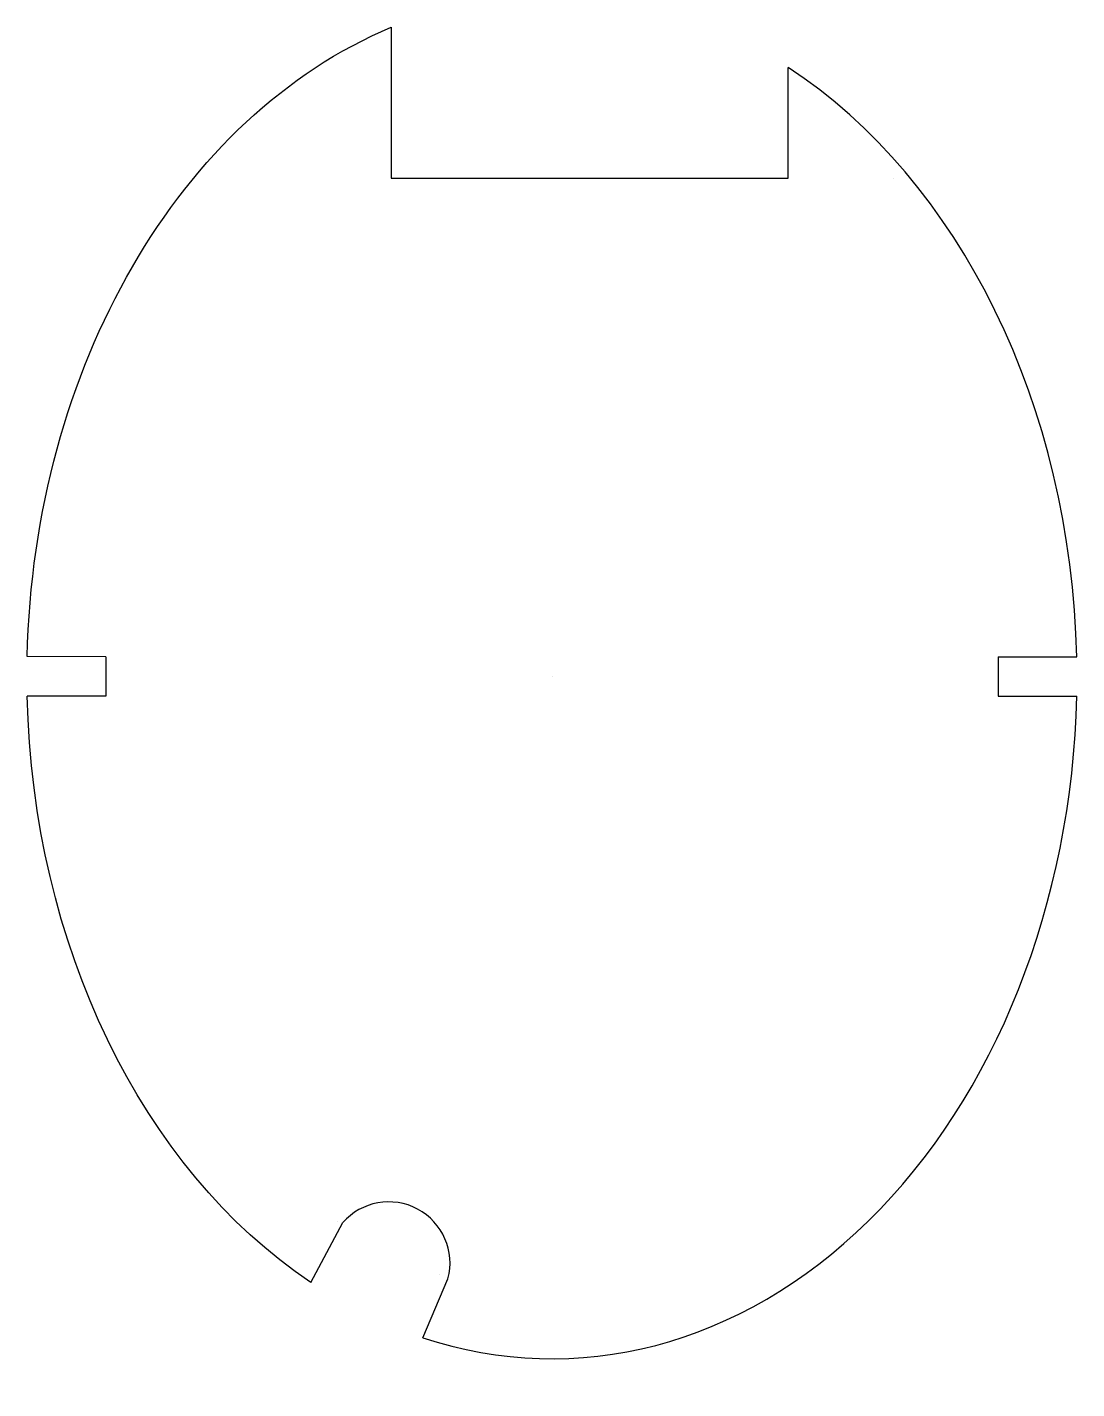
# Model space of a CAD drawing. Header units: millimetres. Extents: x -20 to 20, y -27.1 to 24.8.
import ezdxf

# ---------------------------------------------------------------- set-up
doc = ezdxf.new("R2010")
doc.units = ezdxf.units.MM

msp = doc.modelspace()

# ---------------------------------------------------------------- linework, layer by layer
for p, q in [((-6.121, 24.752), (-6.121, 19)), ((9, 19), (9, 23.219)), ((9, 22.622), (9, 22.622)), ((-6.121, 19), (9, 19)), ((-17, 0.75), (-19.991, 0.764)), ((-17, 0.75), (-17, -0.75)), ((17, 0.75), (17, -0.75)), ((17, 0.75), (19.295, 0.75)), ((19.295, 0.75), (19.992, 0.75)), ((0, 0), (0, 0)), ((0, 0), (0, 0)), ((-17, -0.75), (-19.992, -0.75)), ((17, -0.75), (19.992, -0.75)), ((-9.188, -23.094), (-7.97, -20.809)), ((-8.156, -20.782), (-8.156, -20.782)), ((-4.927, -25.199), (-3.964, -22.952))]:
    msp.add_line(p, q)
at = {"color": 3}
for p, q in [((13.006, 19), (13.006, 19)), ((-4.279, -22.776), (-4.279, -22.776))]:
    msp.add_line(p, q, dxfattribs=at)
msp.add_arc((-6.22, -22.354), 2.334, 345.1531, 498.5474)
at = {"extrusion": (0, 0, -1)}
for start_param, end_param in [(4.741785, 5.972142), (3.61891, 4.683539)]:
    msp.add_ellipse((0, 0), major_axis=(0, 26), ratio=0.769231, start_param=start_param, end_param=end_param, dxfattribs=at)
for start_param, end_param in [(4.741239, 5.81642), (2.89269, 4.683539)]:
    msp.add_ellipse((0, 0), major_axis=(0, 26), ratio=0.769231, start_param=start_param, end_param=end_param)

doc.saveas('drawing.dxf')
